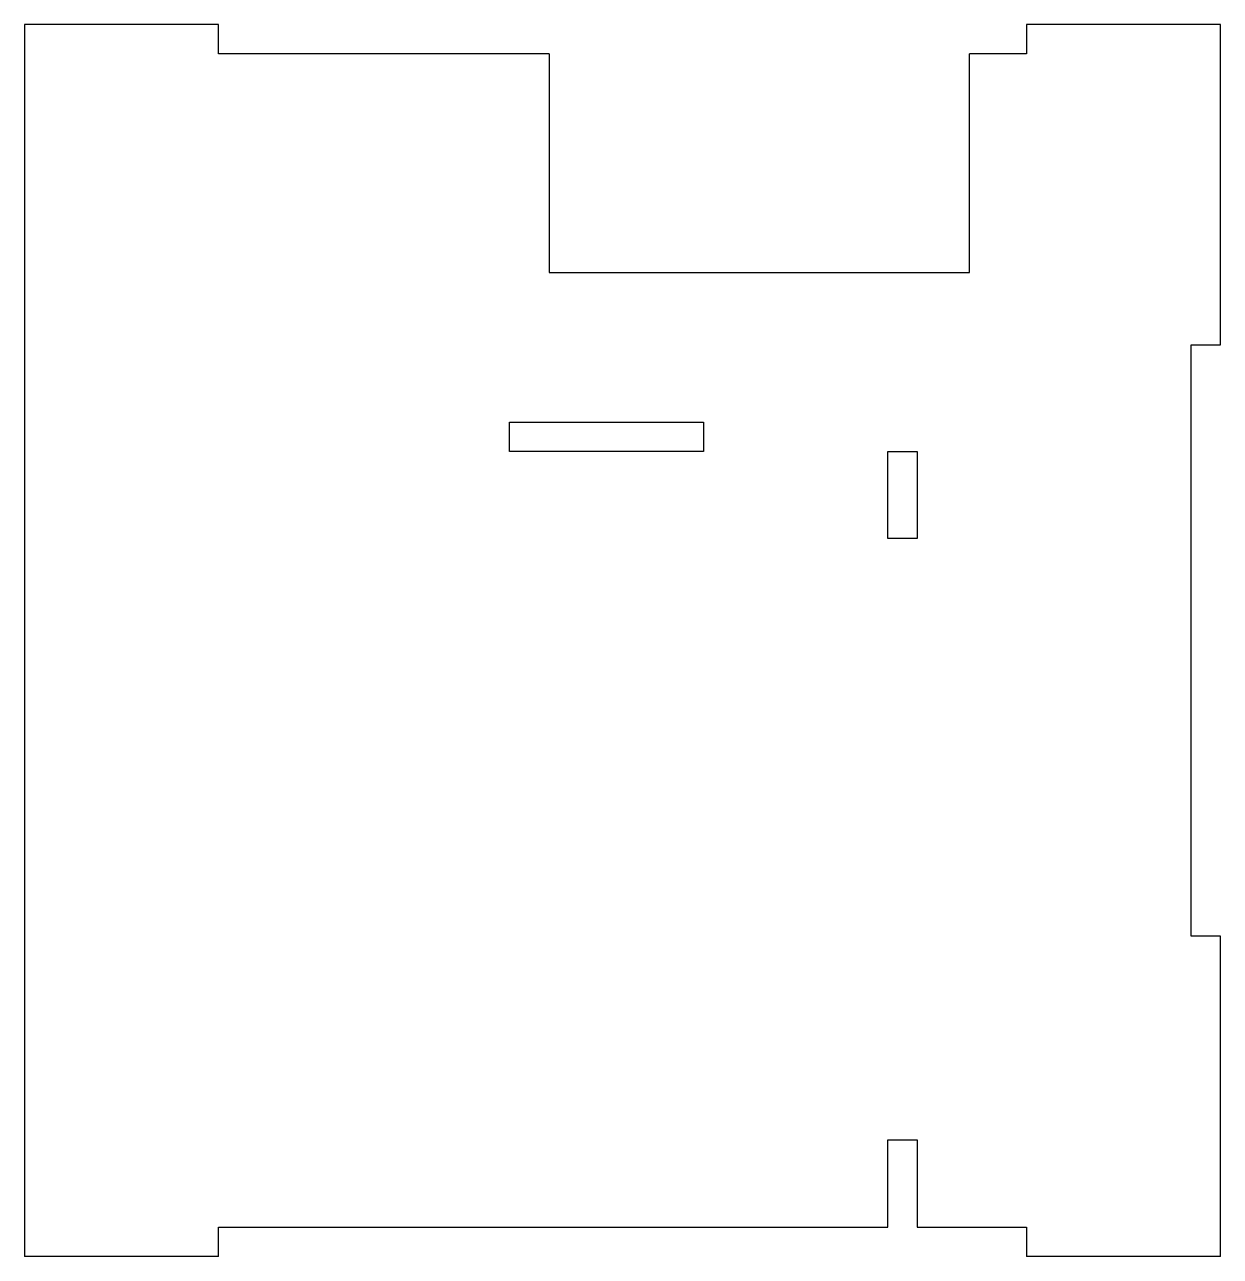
# Model space of a CAD drawing. Header units: millimetres. Extents: x -123 to 0, y 0 to 127.
import ezdxf

# ---------------------------------------------------------------- set-up
doc = ezdxf.new("R2010")
doc.units = ezdxf.units.MM
doc.layers.add('fab_front', color=4, linetype='Continuous')

msp = doc.modelspace()

# ---------------------------------------------------------------- linework, layer by layer
at = {"layer": 'fab_front', "color": 1}
for p, q in [((-123.27, 127), (-123.27, 0)), ((-103.27, 127), (-123.27, 127)), ((-103.27, 124), (-103.27, 127)), ((0, 127), (-20, 127)), ((-20, 127), (-20, 124)), ((0, 94), (0, 127)), ((-69.21, 124), (-103.27, 124)), ((-69.21, 124), (-69.21, 101.45)), ((-25.85, 101.45), (-25.85, 124)), ((-20, 124), (-25.85, 124)), ((-69.21, 101.45), (-25.85, 101.45)), ((-3, 33), (-3, 94)), ((-3, 94), (0, 94)), ((-73.27, 86), (-53.27, 86)), ((-73.27, 83), (-73.27, 86)), ((-53.27, 86), (-53.27, 83)), ((-53.27, 83), (-73.27, 83)), ((-34.27, 74), (-34.27, 83)), ((-34.27, 83), (-31.27, 83)), ((-31.27, 83), (-31.27, 74)), ((-31.27, 74), (-34.27, 74)), ((0, 33), (-3, 33)), ((0, 0), (0, 33)), ((-34.27, 3), (-34.27, 12)), ((-34.27, 12), (-31.27, 12)), ((-31.27, 12), (-31.27, 3)), ((-103.27, 3), (-34.27, 3)), ((-103.27, 0), (-103.27, 3)), ((-31.27, 3), (-20, 3)), ((-20, 3), (-20, 0)), ((-103.27, 0), (-123.27, 0)), ((0, 0), (-20, 0))]:
    msp.add_line(p, q, dxfattribs=at)

doc.saveas('drawing.dxf')
